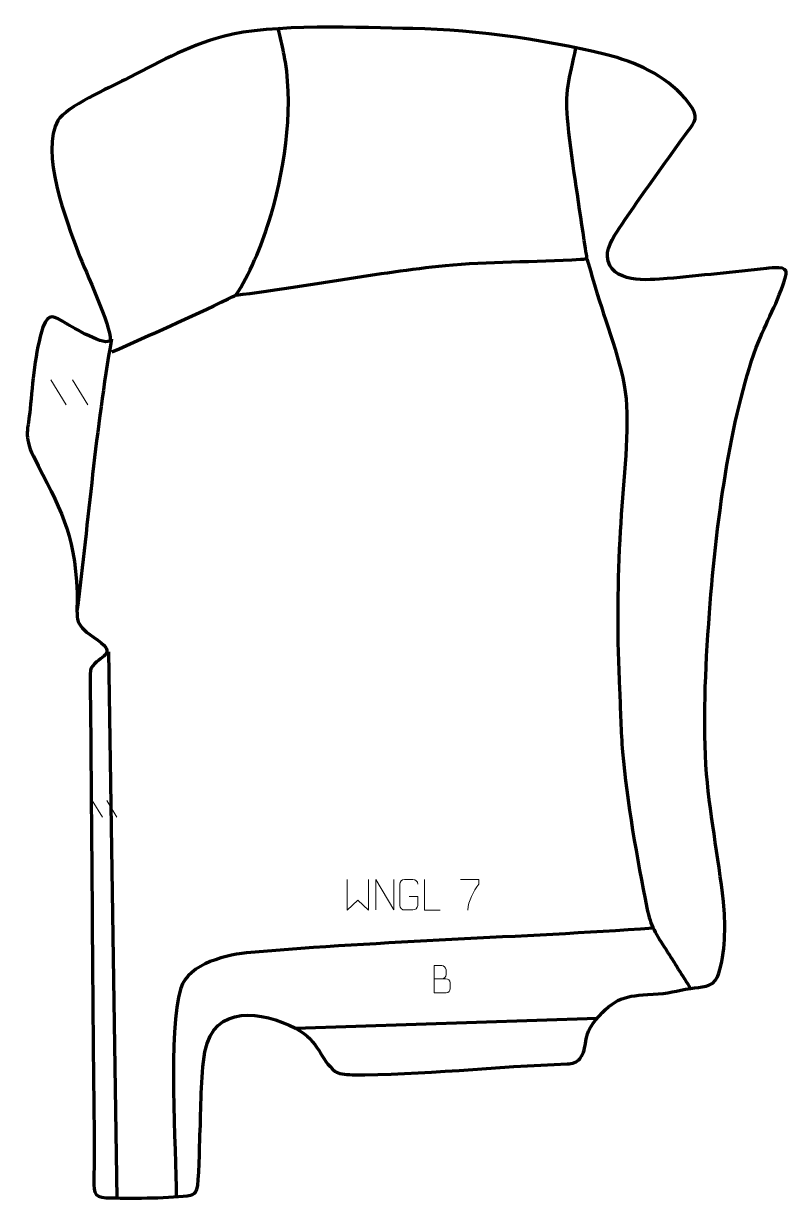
# Model space of a CAD drawing. Header units: millimetres. Extents: x -628 to -2, y 28 to 991.
import ezdxf

# ---------------------------------------------------------------- set-up
doc = ezdxf.new("R2010")
doc.units = ezdxf.units.MM
doc.header["$MEASUREMENT"] = 0
doc.layers.add('layer 1', color=7, linetype='Continuous', plot=False)
doc.layers.add('layer 2', color=7, linetype='Continuous')
doc.layers.add('layer 3', color=7, linetype='Continuous')

msp = doc.modelspace()

# ---------------------------------------------------------------- linework, layer by layer
at = {"layer": 'layer 1', "color": 250, "lineweight": 9}
for points in [[(-605.8479, 698.8986), (-605.8479, 698.8986), (-593.4836, 678.3543), (-593.4836, 678.3543)], [(-588.118, 698.8986), (-588.118, 698.8986), (-575.7537, 678.3543), (-575.7537, 678.3543)], [(-571.9439, 354.0468), (-571.9439, 354.0468), (-563.6355, 340.2418), (-563.6355, 340.2418)], [(-560.0301, 354.0468), (-560.0301, 354.0468), (-551.7217, 340.2418), (-551.7217, 340.2418)]]:
    msp.add_open_spline(points, degree=3, dxfattribs=at)
for points, knots in [([(-363.0238, 289.1762), (-363.0238, 289.1762), (-363.0238, 264.2182), (-363.0238, 264.2182), (-363.0238, 264.2182), (-363.0238, 264.2182), (-354.1811, 272.2829), (-354.1811, 272.2829), (-354.1811, 272.2829), (-354.1811, 272.2829), (-345.3387, 264.2188), (-345.3387, 264.2188), (-345.3387, 264.2188), (-345.3387, 264.2188), (-345.3387, 289.1762), (-345.3387, 289.1762)], [0, 0, 0, 0, 0.2, 0.2, 0.2, 0.2, 0.4, 0.4, 0.4, 0.4, 0.6, 0.6, 0.6, 0.6, 1, 1, 1, 1]), ([(-339.4282, 264.224), (-339.4282, 264.224), (-339.4282, 289.1775), (-339.4282, 289.1775), (-339.4282, 289.1775), (-339.4282, 289.1775), (-324.7734, 264.224), (-324.7734, 264.224), (-324.7734, 264.224), (-324.7734, 264.224), (-324.7734, 289.1775), (-324.7734, 289.1775)], [0, 0, 0, 0, 0.25, 0.25, 0.25, 0.25, 0.5, 0.5, 0.5, 0.5, 1, 1, 1, 1]), ([(-312.1672, 275.2064), (-312.1672, 275.2064), (-304.9991, 275.2064), (-304.9991, 275.2064), (-304.9991, 275.2064), (-304.9991, 275.2064), (-304.9991, 268.0383), (-304.9991, 268.0383), (-304.9991, 268.0383), (-305.1388, 265.7149), (-306.816, 264.2353), (-308.9638, 264.2245), (-308.9638, 264.2245), (-311.2956, 264.2249), (-313.6276, 264.2249), (-315.9591, 264.2245), (-315.9591, 264.2245), (-317.884, 264.1191), (-319.8562, 266.0036), (-319.845, 268.0209), (-319.845, 268.0209), (-319.8446, 273.791), (-319.8446, 279.5607), (-319.845, 285.33), (-319.845, 285.33), (-319.8408, 287.4681), (-318.094, 289.1873), (-315.9417, 289.1739), (-315.9417, 289.1739), (-313.616, 289.1739), (-311.2899, 289.1739), (-308.9638, 289.1739), (-308.9638, 289.1739), (-307.0171, 289.2093), (-305.0257, 287.7178), (-304.9991, 285.2801)], [0, 0, 0, 0, 0.1, 0.1, 0.1, 0.1, 0.2, 0.2, 0.2, 0.2, 0.3, 0.3, 0.3, 0.3, 0.4, 0.4, 0.4, 0.4, 0.5, 0.5, 0.5, 0.5, 0.6, 0.6, 0.6, 0.6, 0.7, 0.7, 0.7, 0.7, 0.8, 0.8, 0.8, 0.8, 1, 1, 1, 1]), ([(-286.549, 264.2202), (-286.549, 264.2202), (-299.4981, 264.2202), (-299.4981, 264.2202), (-299.4981, 264.2202), (-299.4981, 264.2202), (-299.4981, 289.1738), (-299.4981, 289.1738)], [0, 0, 0, 0, 0.33333333, 0.33333333, 0.33333333, 0.33333333, 1, 1, 1, 1]), ([(-269.8301, 289.1767), (-269.8301, 289.1767), (-255.014, 289.1767), (-255.014, 289.1767), (-255.014, 289.1767), (-255.0143, 287.9271), (-255.0143, 286.6775), (-255.014, 285.4277), (-255.014, 285.4277), (-259.0084, 279.4306), (-263.9236, 271.597), (-263.9236, 264.2182)], [0, 0, 0, 0, 0.25, 0.25, 0.25, 0.25, 0.5, 0.5, 0.5, 0.5, 1, 1, 1, 1]), ([(-291.6691, 207.8909), (-288.4101, 207.8913), (-285.1507, 207.8913), (-281.891, 207.8909), (-281.891, 207.8909), (-280.1217, 207.8754), (-278.3988, 206.3204), (-278.3988, 204.4846), (-278.3988, 204.4846), (-278.3991, 203.4738), (-278.3991, 200.7425), (-278.3988, 199.7314), (-278.3988, 199.7314), (-278.3829, 198.0673), (-279.7642, 196.2635), (-281.8436, 196.2787), (-281.8436, 196.2787), (-285.1036, 196.279), (-288.3633, 196.279), (-291.6226, 196.2787), (-291.6226, 196.2787), (-291.6226, 203.7291), (-291.6226, 211.1792), (-291.6226, 218.629), (-291.6226, 218.629), (-289.4965, 218.629), (-287.3701, 218.629), (-285.2436, 218.629), (-285.2436, 218.629), (-283.7381, 218.6448), (-281.8601, 216.9336), (-281.8442, 215.1759), (-281.8442, 215.1759), (-281.8446, 213.3253), (-281.8446, 213.1946), (-281.8442, 211.3437), (-281.8442, 211.3437), (-281.8288, 209.4931), (-283.4897, 207.8754), (-285.2901, 207.8909)], [0, 0, 0, 0, 0.09090909, 0.09090909, 0.09090909, 0.09090909, 0.18181818, 0.18181818, 0.18181818, 0.18181818, 0.27272727, 0.27272727, 0.27272727, 0.27272727, 0.36363636, 0.36363636, 0.36363636, 0.36363636, 0.45454545, 0.45454545, 0.45454545, 0.45454545, 0.54545455, 0.54545455, 0.54545455, 0.54545455, 0.63636364, 0.63636364, 0.63636364, 0.63636364, 0.72727273, 0.72727273, 0.72727273, 0.72727273, 0.81818182, 0.81818182, 0.81818182, 0.81818182, 1, 1, 1, 1])]:
    msp.add_open_spline(points, degree=3, knots=knots, dxfattribs=at)
at = {"layer": 'layer 2', "color": 140, "lineweight": 158}
for points, knots in [([(-555.7983, 721.7181), (-523.9309, 736.1438), (-491.8191, 749.955), (-460.3863, 765.3273), (-460.3863, 765.3273), (-458.8017, 766.1075), (-455.4099, 767.694), (-454.0509, 768.7375), (-454.0509, 768.7375), (-443.5804, 783.0397), (-432.7213, 810.5379), (-427.3464, 827.5652), (-427.3464, 827.5652), (-414.8856, 867.0398), (-406.8924, 918.4861), (-413.5689, 959.6312), (-413.5689, 959.6312), (-414.0069, 962.1626), (-414.4977, 964.6603), (-415.012, 967.1766), (-415.012, 967.1766), (-416.3594, 973.5061), (-417.866, 979.809), (-419.3064, 986.1187), (-419.3064, 986.1187), (-419.3064, 986.1187), (-419.6981, 987.843), (-419.6981, 987.843)], [0, 0, 0, 0, 0.125, 0.125, 0.125, 0.125, 0.25, 0.25, 0.25, 0.25, 0.375, 0.375, 0.375, 0.375, 0.5, 0.5, 0.5, 0.5, 0.625, 0.625, 0.625, 0.625, 0.75, 0.75, 0.75, 0.75, 1, 1, 1, 1]), ([(-454.3586, 768.2384), (-391.9161, 775.9527), (-339.832, 786.811), (-282.3583, 792.6203), (-282.3583, 792.6203), (-247.919, 796.1013), (-209.5081, 795.3764), (-171.4572, 797.7421), (-171.4572, 797.7421), (-164.253, 798.19), (-166.3153, 798.2264), (-167.5539, 806.8742), (-167.5539, 806.8742), (-172.392, 840.6554), (-177.9987, 874.1694), (-181.7141, 908.1215), (-181.7141, 908.1215), (-184.6004, 935.2861), (-180.9235, 945.2199), (-175.2323, 971.0459)], [0, 0, 0, 0, 0.16666667, 0.16666667, 0.16666667, 0.16666667, 0.33333333, 0.33333333, 0.33333333, 0.33333333, 0.5, 0.5, 0.5, 0.5, 0.66666667, 0.66666667, 0.66666667, 0.66666667, 1, 1, 1, 1]), ([(-166.359, 798.0703), (-163.5322, 788.5385), (-160.7053, 779.0067), (-157.8785, 769.4749), (-157.8785, 769.4749), (-149.3262, 741.5515), (-135.1421, 706.6103), (-133.8227, 677.8652), (-133.8227, 677.8652), (-132.3085, 642.1207), (-137.698, 603.9489), (-139.3761, 567.8667), (-139.3761, 567.8667), (-141.3292, 525.8705), (-141.5723, 486.935), (-139.5437, 444.9289), (-139.5437, 444.9289), (-138.7393, 428.2718), (-138.4673, 410.3169), (-137.0586, 393.8662), (-137.0586, 393.8662), (-133.6046, 353.5247), (-125.0674, 305.601), (-117.1226, 265.9864), (-117.1226, 265.9864), (-114.0197, 250.5953), (-109.7538, 244.4497), (-101.3834, 231.7208), (-101.3834, 231.7208), (-94.6672, 221.153), (-88.0089, 210.5439), (-81.3183, 199.9591)], [0, 0, 0, 0, 0.11111111, 0.11111111, 0.11111111, 0.11111111, 0.22222222, 0.22222222, 0.22222222, 0.22222222, 0.33333333, 0.33333333, 0.33333333, 0.33333333, 0.44444444, 0.44444444, 0.44444444, 0.44444444, 0.55555556, 0.55555556, 0.55555556, 0.55555556, 0.66666667, 0.66666667, 0.66666667, 0.66666667, 0.77777778, 0.77777778, 0.77777778, 0.77777778, 1, 1, 1, 1]), ([(-111.9998, 249.2111), (-220.9474, 241.696), (-333.1034, 238.71), (-441.8155, 229.4441), (-441.8155, 229.4441), (-460.6027, 227.8428), (-493.043, 220.7144), (-499.3235, 200.0049), (-499.3235, 200.0049), (-509.9596, 164.934), (-503.3518, 68.7972), (-503.0769, 29.1106)], [0, 0, 0, 0, 0.25, 0.25, 0.25, 0.25, 0.5, 0.5, 0.5, 0.5, 1, 1, 1, 1])]:
    msp.add_open_spline(points, degree=3, knots=knots, dxfattribs=at)
for points in [[(-556.1702, 732.5096), (-569.343, 657.2389), (-574.903, 585.6414), (-584.5493, 509.095)], [(-558.5781, 475.9311), (-558.5781, 475.9311), (-551.7724, 27.8418), (-551.7724, 27.8418)], [(-405.2649, 167.2475), (-405.2649, 167.2475), (-157.8913, 175.462), (-157.8913, 175.462)]]:
    msp.add_open_spline(points, degree=3, dxfattribs=at)
at = {"layer": 'layer 3', "color": 242, "lineweight": 158}
msp.add_open_spline([(-309.1145, 986.8561), (-256.8609, 985.8699), (-192.1269, 976.6938), (-141.4361, 962.9967), (-141.4361, 962.9967), (-118.0172, 956.0305), (-93.8949, 942.8732), (-80.1308, 922.0286), (-80.1308, 922.0286), (-74.0738, 911.8959), (-79.4774, 908.4284), (-85.663, 899.8148), (-85.663, 899.8148), (-103.0875, 875.5402), (-121.0039, 850.97), (-137.6841, 826.2146), (-137.6841, 826.2146), (-141.9745, 819.6386), (-150.3237, 807.9287), (-149.5201, 799.9924), (-149.5201, 799.9924), (-147.237, 777.4443), (-116.0939, 780.6063), (-100.3341, 781.8757), (-100.3341, 781.8757), (-73.1119, 784.2263), (-46.1516, 787.4786), (-19.0105, 790.1012), (-19.0105, 790.1012), (-14.5404, 790.5331), (-1.7511, 792.9111), (-2.7179, 785.5822), (-2.7179, 785.5822), (-7.1776, 767.4054), (-18.0573, 748.8354), (-25.332, 730.4666), (-25.332, 730.4666), (-46.8636, 676.0996), (-59.8177, 588.6854), (-65.7535, 507.8936), (-65.7535, 507.8936), (-69.3678, 458.6996), (-71.1018, 417.4145), (-68.1261, 375.5927), (-68.1261, 375.5927), (-65.0081, 338.0088), (-56.9792, 301.1516), (-53.7084, 263.9706), (-53.7084, 263.9706), (-52.4299, 248.4905), (-53.2057, 223.8732), (-59.2287, 209.5628), (-59.2287, 209.5628), (-63.139, 200.2723), (-72.8339, 201.3942), (-81.3183, 199.9591), (-81.3183, 199.9591), (-92.7447, 197.9436), (-99.9794, 195.6927), (-112.0137, 195.1482), (-112.0137, 195.1482), (-135.1965, 194.0756), (-143.5061, 192.4448), (-159.1375, 174.0102), (-159.1375, 174.0102), (-170.3276, 160.8133), (-165.1638, 151.6035), (-171.8045, 142.5724), (-171.8045, 142.5724), (-174.3131, 139.1607), (-178.2415, 138.2959), (-182.373, 138.1442), (-182.373, 138.1442), (-239.2438, 136.0562), (-303.4328, 128.7257), (-358.8413, 129.18), (-358.8413, 129.18), (-364.9022, 129.2296), (-370.2111, 129.9075), (-372.7411, 131.8855), (-372.7411, 131.8855), (-385.5909, 141.9319), (-384.8761, 156.1877), (-405.2649, 167.2475), (-405.2649, 167.2475), (-432.4522, 181.3448), (-472.1672, 187.3573), (-479.5476, 147.9726), (-479.5476, 147.9726), (-483.1979, 126.7108), (-482.6116, 101.4491), (-483.6676, 79.5397), (-483.6676, 79.5397), (-484.0425, 71.5155), (-484.2873, 40.4057), (-486.0999, 35.2647), (-486.0999, 35.2647), (-487.4082, 31.5541), (-490.4966, 30.2734), (-494.0451, 29.8891), (-494.0451, 29.8891), (-512.0455, 27.9401), (-541.9739, 27.7011), (-560.5856, 28.3589), (-560.5856, 28.3589), (-571.8049, 28.7555), (-570.8087, 33.7359), (-570.5776, 47.5986), (-570.5776, 47.5986), (-570.049, 79.2989), (-570.8822, 111.0292), (-571.1517, 142.7311), (-571.1517, 142.7311), (-571.614, 201.1299), (-572.0768, 259.5288), (-572.5394, 317.9276), (-572.5394, 317.9276), (-572.8399, 355.8619), (-573.1406, 393.7961), (-573.4408, 431.7304), (-573.4408, 431.7304), (-573.5119, 436.8539), (-574.4522, 459.6835), (-572.8706, 462.746), (-572.8706, 462.746), (-566.3075, 472.8411), (-550.5447, 473.5796), (-567.5024, 485.4188), (-567.5024, 485.4188), (-587.8128, 499.3423), (-584.2138, 499.7981), (-584.4398, 524.1987), (-584.4398, 524.1987), (-586.4405, 575.8068), (-598.5108, 592.2233), (-620.3158, 636.3709), (-620.3158, 636.3709), (-628.3911, 653.2398), (-624.588, 657.7224), (-622.9492, 675.2209), (-622.9492, 675.2209), (-621.0539, 696.3818), (-618.8369, 721.9568), (-612.4284, 742.1306), (-612.4284, 742.1306), (-607.3615, 754.3639), (-603.8301, 751.0437), (-593.4053, 745.0841), (-593.4053, 745.0841), (-589.3041, 742.7201), (-559.3712, 724.7127), (-557.3374, 731.7197), (-557.3374, 731.7197), (-556.1777, 741.932), (-578.031, 788.8151), (-583.2062, 802.5483), (-583.2062, 802.5483), (-593.0372, 828.6362), (-615.2186, 886.3035), (-600.0911, 911.6068), (-600.0911, 911.6068), (-593.6921, 922.3102), (-557.6291, 938.8382), (-545.2829, 944.9255), (-545.2829, 944.9255), (-520.2237, 957.2809), (-494.9815, 972.4356), (-464.7107, 980.4217), (-464.7107, 980.4217), (-424.5925, 991.0056), (-351.2171, 987.6506), (-309.1145, 986.8561)], degree=3, knots=[0, 0, 0, 0, 0.02272727, 0.02272727, 0.02272727, 0.02272727, 0.04545455, 0.04545455, 0.04545455, 0.04545455, 0.06818182, 0.06818182, 0.06818182, 0.06818182, 0.09090909, 0.09090909, 0.09090909, 0.09090909, 0.11363636, 0.11363636, 0.11363636, 0.11363636, 0.13636364, 0.13636364, 0.13636364, 0.13636364, 0.15909091, 0.15909091, 0.15909091, 0.15909091, 0.18181818, 0.18181818, 0.18181818, 0.18181818, 0.20454545, 0.20454545, 0.20454545, 0.20454545, 0.22727273, 0.22727273, 0.22727273, 0.22727273, 0.25, 0.25, 0.25, 0.25, 0.27272727, 0.27272727, 0.27272727, 0.27272727, 0.29545455, 0.29545455, 0.29545455, 0.29545455, 0.31818182, 0.31818182, 0.31818182, 0.31818182, 0.34090909, 0.34090909, 0.34090909, 0.34090909, 0.36363636, 0.36363636, 0.36363636, 0.36363636, 0.38636364, 0.38636364, 0.38636364, 0.38636364, 0.40909091, 0.40909091, 0.40909091, 0.40909091, 0.43181818, 0.43181818, 0.43181818, 0.43181818, 0.45454545, 0.45454545, 0.45454545, 0.45454545, 0.47727273, 0.47727273, 0.47727273, 0.47727273, 0.5, 0.5, 0.5, 0.5, 0.52272727, 0.52272727, 0.52272727, 0.52272727, 0.54545455, 0.54545455, 0.54545455, 0.54545455, 0.56818182, 0.56818182, 0.56818182, 0.56818182, 0.59090909, 0.59090909, 0.59090909, 0.59090909, 0.61363636, 0.61363636, 0.61363636, 0.61363636, 0.63636364, 0.63636364, 0.63636364, 0.63636364, 0.65909091, 0.65909091, 0.65909091, 0.65909091, 0.68181818, 0.68181818, 0.68181818, 0.68181818, 0.70454545, 0.70454545, 0.70454545, 0.70454545, 0.72727273, 0.72727273, 0.72727273, 0.72727273, 0.75, 0.75, 0.75, 0.75, 0.77272727, 0.77272727, 0.77272727, 0.77272727, 0.79545455, 0.79545455, 0.79545455, 0.79545455, 0.81818182, 0.81818182, 0.81818182, 0.81818182, 0.84090909, 0.84090909, 0.84090909, 0.84090909, 0.86363636, 0.86363636, 0.86363636, 0.86363636, 0.88636364, 0.88636364, 0.88636364, 0.88636364, 0.90909091, 0.90909091, 0.90909091, 0.90909091, 0.93181818, 0.93181818, 0.93181818, 0.93181818, 0.95454545, 0.95454545, 0.95454545, 0.95454545, 1, 1, 1, 1], dxfattribs=at)

doc.saveas('drawing.dxf')
